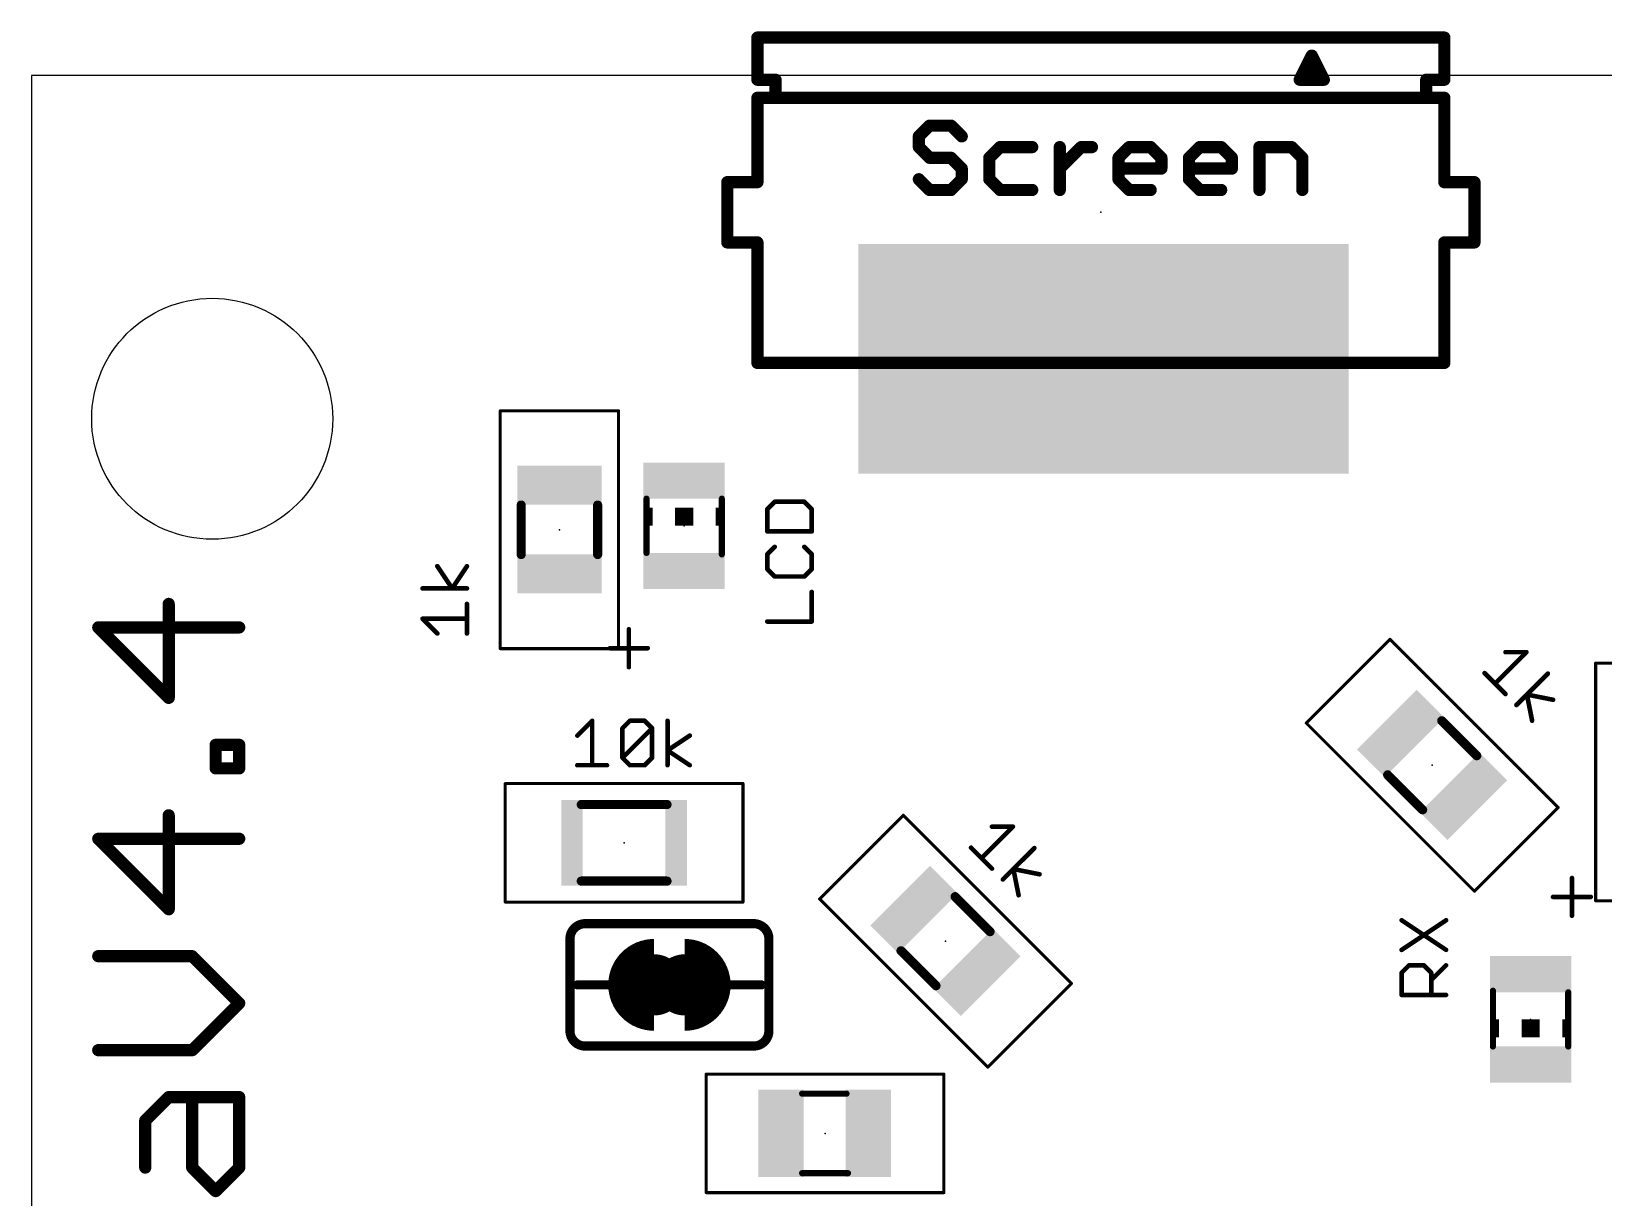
# Model space of a CAD drawing. Extents: x -5 to 95, y -7 to 91.
# Drawn here: x -5 to 21.09, y 63.07 to 82.43 of the extents above; entities that cross this region are included whole.
import ezdxf

# ---------------------------------------------------------------- set-up
doc = ezdxf.new("R2010")
doc.units = 0
for name, color, linetype in [('20', 7, 'CONTINUOUS'), ('21', 253, 'CONTINUOUS'), ('23', 7, 'CONTINUOUS'), ('27', 253, 'CONTINUOUS'), ('39', 22, 'CONTINUOUS'), ('43', 82, 'CONTINUOUS'), ('51', 253, 'CONTINUOUS')]:
    doc.layers.add(name, color=color, linetype=linetype)

# ---------------------------------------------------------------- blocks, each defined once
blk = doc.blocks.new('RECT')
blk.add_solid([(-0.5, -0.5), (0.5, -0.5), (-0.5, 0.5), (0.5, 0.5)])

msp = doc.modelspace()

# ---------------------------------------------------------------- linework, layer by layer
at = {"layer": '20'}
for p, q in [((95, 81.7), (-5, 81.7)), ((-5, 81.7), (-5, -2.9))]:
    msp.add_line(p, q, dxfattribs=at)
msp.add_circle((-2, 76), 2, dxfattribs=at)
at = {"layer": '21'}
for points, const_width in [([(7.0489, 82.3272), (7.0489, 81.6272)], 0.2032), ([(7.0489, 82.3272), (18.4489, 82.3272)], 0.2032), ([(18.4489, 81.6272), (18.4489, 82.3272)], 0.2032), ([(16.2489, 82.0272), (16.0489, 81.6272)], 0.2032), ([(16.3297, 81.8656), (16.1681, 81.8656)], 0.2032), ([(16.4489, 81.6272), (16.2489, 82.0272)], 0.2032), ([(7.0489, 81.6272), (7.3489, 81.6272)], 0.2032), ([(7.3489, 81.6272), (7.3489, 81.3272)], 0.2032), ([(16.0489, 81.6272), (16.4489, 81.6272)], 0.2032), ([(16.4313, 81.6624), (16.0665, 81.6624)], 0.2032), ([(18.1489, 81.3272), (18.1489, 81.6272)], 0.2032), ([(18.1489, 81.6272), (18.4489, 81.6272)], 0.2032), ([(7.3489, 81.3272), (7.0489, 81.3272)], 0.2032), ([(7.0489, 81.3272), (7.0489, 80.9272)], 0.2032), ([(7.3489, 81.3272), (18.1489, 81.3272)], 0.2032), ([(18.4489, 81.3272), (18.1489, 81.3272)], 0.2032), ([(18.4489, 80.9272), (18.4489, 81.3272)], 0.2032), ([(7.0489, 77.9272), (7.0489, 76.9272)], 0.2032), ([(18.4489, 76.9272), (18.4489, 77.9272)], 0.2032), ([(7.0489, 76.9272), (8.7489, 76.9272)], 0.2032), ([(16.7489, 76.9272), (18.4489, 76.9272)], 0.2032), ([(4.9145, 72.5054), (4.9145, 71.8783)], 0.0762), ([(4.6009, 72.1918), (5.228, 72.1918)], 0.0762), ([(20.5663, 68.3779), (20.5663, 67.7509)], 0.0762), ([(20.2527, 68.0644), (20.8798, 68.0644)], 0.0762), ([(4.1913, 67.6205), (6.9853, 67.6205)], 0.1524), ([(3.9373, 65.8425), (3.9373, 67.3665)], 0.1524), ([(7.2393, 65.8425), (7.2393, 67.3665)], 0.1524), ([(6.9853, 65.5885), (4.1913, 65.5885)], 0.1524)]:
    msp.add_lwpolyline(points, dxfattribs=dict(at, const_width=const_width))
for points, const_width in [([(7.0997, 82.3272, 1), (6.9981, 82.3272)], 0.1016), ([(7.0489, 82.378, 1), (7.0489, 82.2764)], 0.1016), ([(18.4997, 82.3272, 1), (18.3981, 82.3272)], 0.1016), ([(18.4489, 82.2764, 1), (18.4489, 82.378)], 0.1016), ([(16.1681, 81.9164, 1), (16.1681, 81.8148)], 0.1016), ([(16.2943, 82.05, 1), (16.2035, 82.0045)], 0.1016), ([(16.2943, 82.0045, 1), (16.2035, 82.05)], 0.1016), ([(16.3297, 81.8148, 1), (16.3297, 81.9164)], 0.1016), ([(7.0489, 81.678, 1), (7.0489, 81.5764)], 0.1016), ([(6.9981, 81.6272, 1), (7.0997, 81.6272)], 0.1016), ([(7.3997, 81.6272, 1), (7.2981, 81.6272)], 0.1016), ([(7.3489, 81.5764, 1), (7.3489, 81.678)], 0.1016), ([(16.0489, 81.678, 1), (16.0489, 81.5764)], 0.1016), ([(16.0035, 81.65, 1), (16.0943, 81.6045)], 0.1016), ([(16.0665, 81.7132, 1), (16.0665, 81.6116)], 0.1016), ([(16.4035, 81.6045, 1), (16.4943, 81.65)], 0.1016), ([(16.4313, 81.6116, 1), (16.4313, 81.7132)], 0.1016), ([(16.4489, 81.5764, 1), (16.4489, 81.678)], 0.1016), ([(18.1997, 81.6272, 1), (18.0981, 81.6272)], 0.1016), ([(18.1489, 81.678, 1), (18.1489, 81.5764)], 0.1016), ([(18.3981, 81.6272, 1), (18.4997, 81.6272)], 0.1016), ([(18.4489, 81.5764, 1), (18.4489, 81.678)], 0.1016), ([(7.0489, 81.378, 1), (7.0489, 81.2764)], 0.1016), ([(7.0997, 81.3272, 1), (6.9981, 81.3272)], 0.1016), ([(7.3489, 81.378, 1), (7.3489, 81.2764)], 0.1016), ([(7.3489, 81.2764, 1), (7.3489, 81.378)], 0.1016), ([(18.1489, 81.378, 1), (18.1489, 81.2764)], 0.1016), ([(18.1489, 81.2764, 1), (18.1489, 81.378)], 0.1016), ([(18.4997, 81.3272, 1), (18.3981, 81.3272)], 0.1016), ([(18.4489, 81.2764, 1), (18.4489, 81.378)], 0.1016), ([(7.2981, 81.3272, 1), (7.3997, 81.3272)], 0.1016), ([(18.0981, 81.3272, 1), (18.1997, 81.3272)], 0.1016), ([(6.9981, 80.9272, 1), (7.0997, 80.9272)], 0.1016), ([(18.3981, 80.9272, 1), (18.4997, 80.9272)], 0.1016), ([(7.0997, 77.9272, 1), (6.9981, 77.9272)], 0.1016), ([(18.4997, 77.9272, 1), (18.3981, 77.9272)], 0.1016), ([(7.0489, 76.978, 1), (7.0489, 76.8764)], 0.1016), ([(6.9981, 76.9272, 1), (7.0997, 76.9272)], 0.1016), ([(8.7489, 76.8764, 1), (8.7489, 76.978)], 0.1016), ([(16.7489, 76.978, 1), (16.7489, 76.8764)], 0.1016), ([(18.3981, 76.9272, 1), (18.4997, 76.9272)], 0.1016), ([(18.4489, 76.8764, 1), (18.4489, 76.978)], 0.1016), ([(4.9335, 72.5054, 1), (4.8954, 72.5054)], 0.0381), ([(4.6009, 72.2109, 1), (4.6009, 72.1728)], 0.0381), ([(5.228, 72.1728, 1), (5.228, 72.2109)], 0.0381), ([(4.8954, 71.8783, 1), (4.9335, 71.8783)], 0.0381), ([(20.5853, 68.3779, 1), (20.5472, 68.3779)], 0.0381), ([(20.2527, 68.0835, 1), (20.2527, 68.0454)], 0.0381), ([(20.8798, 68.0454, 1), (20.8798, 68.0835)], 0.0381), ([(4.1913, 67.6205, 0.4142), (3.9373, 67.3665)], 0.1524), ([(4.1913, 67.6586, 1), (4.1913, 67.5824)], 0.0762), ([(4.1913, 67.5824, 1), (4.1913, 67.6586)], 0.0762), ([(7.2393, 67.3665, 0.4142), (6.9853, 67.6205)], 0.1524), ([(6.9853, 67.6586, 1), (6.9853, 67.5824)], 0.0762), ([(6.9853, 67.5824, 1), (6.9853, 67.6586)], 0.0762), ([(20.5472, 67.7509, 1), (20.5853, 67.7509)], 0.0381), ([(3.9754, 67.3665, 1), (3.8992, 67.3665)], 0.0762), ([(3.8992, 67.3665, 1), (3.9754, 67.3665)], 0.0762), ([(7.2774, 67.3665, 1), (7.2012, 67.3665)], 0.0762), ([(7.2012, 67.3665, 1), (7.2774, 67.3665)], 0.0762), ([(3.9373, 65.8425, 0.4142), (4.1913, 65.5885)], 0.1524), ([(3.9754, 65.8425, 1), (3.8992, 65.8425)], 0.0762), ([(3.8992, 65.8425, 1), (3.9754, 65.8425)], 0.0762), ([(6.9853, 65.5885, 0.4142), (7.2393, 65.8425)], 0.1524), ([(7.2774, 65.8425, 1), (7.2012, 65.8425)], 0.0762), ([(7.2012, 65.8425, 1), (7.2774, 65.8425)], 0.0762), ([(4.1913, 65.6266, 1), (4.1913, 65.5504)], 0.0762), ([(4.1913, 65.5504, 1), (4.1913, 65.6266)], 0.0762), ([(6.9853, 65.6266, 1), (6.9853, 65.5504)], 0.0762), ([(6.9853, 65.5504, 1), (6.9853, 65.6266)], 0.0762)]:
    msp.add_lwpolyline(points, format="xyb", dxfattribs=dict(at, const_width=const_width))
at = {"layer": '23'}
for p in [(12.7489, 79.4272), (3.7623, 74.1575), (5.8328, 74.2234), (18.2478, 70.2491), (4.8365, 68.9621), (10.1709, 67.3293), (5.5883, 66.6045), (19.8802, 66.032), (8.1713, 64.1392)]:
    msp.add_point(p, dxfattribs=at)
at = {"layer": '27'}
for points, const_width in [([(9.9061, 80.8653), (9.7281, 80.6874)], 0.2032), ([(10.262, 80.8653), (9.9061, 80.8653)], 0.2032), ([(10.4399, 80.6874), (10.262, 80.8653)], 0.2032), ([(9.7281, 80.6874), (9.7281, 80.5094)], 0.2032), ([(9.7281, 80.5094), (9.9061, 80.3315)], 0.2032), ([(9.9061, 80.3315), (10.262, 80.3315)], 0.2032), ([(10.262, 80.3315), (10.4399, 80.1535)], 0.2032), ([(11.0755, 80.5094), (10.8975, 80.3315)], 0.2032), ([(10.8975, 80.3315), (10.8975, 79.9756)], 0.2032), ([(11.6093, 80.5094), (11.0755, 80.5094)], 0.2032), ([(12.0669, 79.7976), (12.0669, 80.5094)], 0.2032), ([(12.0669, 80.1535), (12.4228, 80.5094)], 0.2032), ([(12.4228, 80.5094), (12.6008, 80.5094)], 0.2032), ([(13.0414, 80.3315), (13.2194, 80.5094)], 0.2032), ([(13.0414, 79.9756), (13.0414, 80.3315)], 0.2032), ([(13.2194, 80.5094), (13.5753, 80.5094)], 0.2032), ([(13.5753, 80.5094), (13.7532, 80.3315)], 0.2032), ([(13.7532, 80.3315), (13.7532, 80.1535)], 0.2032), ([(14.2108, 80.3315), (14.3887, 80.5094)], 0.2032), ([(14.2108, 79.9756), (14.2108, 80.3315)], 0.2032), ([(14.3887, 80.5094), (14.7447, 80.5094)], 0.2032), ([(14.7447, 80.5094), (14.9226, 80.3315)], 0.2032), ([(14.9226, 80.3315), (14.9226, 80.1535)], 0.2032), ([(15.3802, 79.7976), (15.3802, 80.5094)], 0.2032), ([(15.3802, 80.5094), (15.9141, 80.5094)], 0.2032), ([(15.9141, 80.5094), (16.092, 80.3315)], 0.2032), ([(16.092, 80.3315), (16.092, 79.7976)], 0.2032), ([(10.4399, 80.1535), (10.4399, 79.9756)], 0.2032), ([(13.7532, 80.1535), (13.0414, 80.1535)], 0.2032), ([(14.9226, 80.1535), (14.2108, 80.1535)], 0.2032), ([(9.9061, 79.7976), (9.7281, 79.9756)], 0.2032), ([(10.262, 79.7976), (9.9061, 79.7976)], 0.2032), ([(10.4399, 79.9756), (10.262, 79.7976)], 0.2032), ([(10.8975, 79.9756), (11.0755, 79.7976)], 0.2032), ([(11.0755, 79.7976), (11.6093, 79.7976)], 0.2032), ([(13.2194, 79.7976), (13.0414, 79.9756)], 0.2032), ([(13.5753, 79.7976), (13.2194, 79.7976)], 0.2032), ([(14.3887, 79.7976), (14.2108, 79.9756)], 0.2032), ([(14.7447, 79.7976), (14.3887, 79.7976)], 0.2032), ([(7.3356, 74.6226), (7.2128, 74.4998)], 0.0762), ([(7.8271, 74.6226), (7.3356, 74.6226)], 0.0762), ([(7.95, 74.4998), (7.8271, 74.6226)], 0.0762), ([(7.2128, 74.4998), (7.2128, 74.1312)], 0.0762), ([(7.95, 74.1312), (7.95, 74.4998)], 0.0762), ([(7.2128, 74.1312), (7.95, 74.1312)], 0.0762), ([(7.3356, 73.8742), (7.2128, 73.7514)], 0.0762), ([(7.95, 73.7514), (7.8271, 73.8742)], 0.0762), ([(1.9821, 73.1847), (1.7363, 73.5533)], 0.0762), ([(2.2278, 73.5533), (1.9821, 73.1847)], 0.0762), ([(7.2128, 73.7514), (7.2128, 73.5056)], 0.0762), ([(7.95, 73.5056), (7.95, 73.7514)], 0.0762), ([(7.2128, 73.5056), (7.3356, 73.3827)], 0.0762), ([(7.3356, 73.3827), (7.8271, 73.3827)], 0.0762), ([(7.8271, 73.3827), (7.95, 73.5056)], 0.0762), ([(2.2278, 73.1847), (1.4906, 73.1847)], 0.0762), ([(7.95, 72.6343), (7.95, 73.1258)], 0.0762), ([(-2.7216, 71.368), (-2.7216, 72.9272)], 0.2032), ([(2.2278, 72.4363), (2.2278, 72.9277)], 0.0762), ([(-1.5522, 72.5374), (-3.891, 72.5374)], 0.2032), ([(-3.891, 72.5374), (-2.7216, 71.368)], 0.2032), ([(1.7363, 72.4363), (1.4906, 72.682)], 0.0762), ([(1.4906, 72.682), (2.2278, 72.682)], 0.0762), ([(7.2128, 72.6343), (7.95, 72.6343)], 0.0762), ([(19.8116, 72.1265), (19.2903, 71.6052)], 0.0762), ([(19.4641, 72.1265), (19.8116, 72.1265)], 0.0762), ([(19.1166, 71.779), (19.4641, 71.4314)], 0.0762), ([(19.6458, 71.2498), (20.1671, 71.7711)], 0.0762), ([(19.9064, 70.9891), (19.8195, 71.4235)], 0.0762), ([(19.8195, 71.4235), (20.254, 71.3366)], 0.0762), ([(4.0602, 70.7418), (4.3059, 70.9876)], 0.0762), ([(4.3059, 70.9876), (4.3059, 70.2504)], 0.0762), ([(4.8086, 70.8647), (4.9315, 70.9876)], 0.0762), ([(4.9315, 70.9876), (5.1772, 70.9876)], 0.0762), ([(5.1772, 70.9876), (5.3001, 70.8647)], 0.0762), ([(5.557, 70.2504), (5.557, 70.9876)], 0.0762), ([(4.8086, 70.3732), (4.8086, 70.8647)], 0.0762), ([(4.8086, 70.3732), (5.3001, 70.8647)], 0.0762), ([(5.3001, 70.8647), (5.3001, 70.3732)], 0.0762), ([(5.557, 70.4961), (5.9256, 70.7418)], 0.0762), ([(-1.942, 70.1986), (-1.942, 70.5884)], 0.2032), ([(-1.942, 70.5884), (-1.5522, 70.5884)], 0.2032), ([(-1.5522, 70.5884), (-1.5522, 70.1986)], 0.2032), ([(5.9256, 70.2504), (5.557, 70.4961)], 0.0762), ([(-1.5522, 70.1986), (-1.942, 70.1986)], 0.2032), ([(4.0602, 70.2504), (4.5517, 70.2504)], 0.0762), ([(4.9315, 70.2504), (4.8086, 70.3732)], 0.0762), ([(5.1772, 70.2504), (4.9315, 70.2504)], 0.0762), ([(5.3001, 70.3732), (5.1772, 70.2504)], 0.0762), ([(-2.7216, 67.8598), (-2.7216, 69.419)], 0.2032), ([(11.2886, 69.2299), (10.7673, 68.7086)], 0.0762), ([(10.9411, 69.2299), (11.2886, 69.2299)], 0.0762), ([(-1.5522, 69.0292), (-3.891, 69.0292)], 0.2032), ([(-3.891, 69.0292), (-2.7216, 67.8598)], 0.2032), ([(10.5936, 68.8824), (10.9411, 68.5348)], 0.0762), ([(11.1228, 68.3531), (11.6441, 68.8744)], 0.0762), ([(11.3834, 68.0925), (11.2965, 68.5269)], 0.0762), ([(11.2965, 68.5269), (11.731, 68.44)], 0.0762), ([(17.7404, 67.1853), (18.4776, 67.6768)], 0.0762), ([(17.7404, 67.6768), (18.4776, 67.1853)], 0.0762), ([(-2.3318, 67.0802), (-3.891, 67.0802)], 0.2032), ([(-1.5522, 66.3006), (-2.3318, 67.0802)], 0.2032), ([(17.7404, 66.8055), (17.8633, 66.9284)], 0.0762), ([(17.7404, 66.4369), (17.7404, 66.8055)], 0.0762), ([(17.8633, 66.9284), (18.109, 66.9284)], 0.0762), ([(18.109, 66.9284), (18.2319, 66.8055)], 0.0762), ([(18.2319, 66.6826), (18.4776, 66.9284)], 0.0762), ([(18.2319, 66.8055), (18.2319, 66.4369)], 0.0762), ([(-2.3318, 65.521), (-1.5522, 66.3006)], 0.2032), ([(18.4776, 66.4369), (17.7404, 66.4369)], 0.0762), ([(-3.891, 65.521), (-2.3318, 65.521)], 0.2032), ([(-3.1114, 64.3516), (-2.7216, 64.7414)], 0.2032), ([(-2.7216, 64.7414), (-1.5522, 64.7414)], 0.2032), ([(-2.3318, 63.572), (-2.3318, 64.7414)], 0.2032), ([(-1.5522, 64.7414), (-1.5522, 63.572)], 0.2032), ([(-3.1114, 63.572), (-3.1114, 64.3516)], 0.2032), ([(-1.942, 63.1822), (-2.3318, 63.572)], 0.2032), ([(-1.5522, 63.572), (-1.942, 63.1822)], 0.2032)]:
    msp.add_lwpolyline(points, dxfattribs=dict(at, const_width=const_width))
for points, const_width in [([(9.9061, 80.9161, 1), (9.9061, 80.8145)], 0.1016), ([(9.942, 80.8294, 1), (9.8701, 80.9013)], 0.1016), ([(10.2979, 80.9013, 1), (10.226, 80.8294)], 0.1016), ([(10.262, 80.8145, 1), (10.262, 80.9161)], 0.1016), ([(9.7789, 80.6874, 1), (9.6773, 80.6874)], 0.1016), ([(9.6922, 80.7233, 1), (9.764, 80.6515)], 0.1016), ([(10.404, 80.6515, 1), (10.4758, 80.7233)], 0.1016), ([(9.764, 80.5454, 1), (9.6922, 80.4735)], 0.1016), ([(9.6773, 80.5094, 1), (9.7789, 80.5094)], 0.1016), ([(9.9061, 80.3823, 1), (9.9061, 80.2807)], 0.1016), ([(9.8701, 80.2956, 1), (9.942, 80.3674)], 0.1016), ([(10.2979, 80.3674, 1), (10.226, 80.2956)], 0.1016), ([(10.262, 80.2807, 1), (10.262, 80.3823)], 0.1016), ([(10.9483, 80.3315, 1), (10.8467, 80.3315)], 0.1016), ([(10.8616, 80.3674, 1), (10.9334, 80.2956)], 0.1016), ([(11.0755, 80.5602, 1), (11.0755, 80.4586)], 0.1016), ([(11.1114, 80.4735, 1), (11.0395, 80.5454)], 0.1016), ([(11.6093, 80.4586, 1), (11.6093, 80.5602)], 0.1016), ([(12.1177, 80.5094, 1), (12.0161, 80.5094)], 0.1016), ([(12.4228, 80.5602, 1), (12.4228, 80.4586)], 0.1016), ([(12.4587, 80.4735, 1), (12.3869, 80.5454)], 0.1016), ([(12.6008, 80.4586, 1), (12.6008, 80.5602)], 0.1016), ([(13.0922, 80.3315, 1), (12.9906, 80.3315)], 0.1016), ([(13.0055, 80.3674, 1), (13.0773, 80.2956)], 0.1016), ([(13.2194, 80.5602, 1), (13.2194, 80.4586)], 0.1016), ([(13.2553, 80.4735, 1), (13.1834, 80.5454)], 0.1016), ([(13.6112, 80.5454, 1), (13.5393, 80.4735)], 0.1016), ([(13.5753, 80.4586, 1), (13.5753, 80.5602)], 0.1016), ([(13.804, 80.3315, 1), (13.7024, 80.3315)], 0.1016), ([(13.7173, 80.2956, 1), (13.7891, 80.3674)], 0.1016), ([(14.2616, 80.3315, 1), (14.16, 80.3315)], 0.1016), ([(14.1749, 80.3674, 1), (14.2467, 80.2956)], 0.1016), ([(14.3887, 80.5602, 1), (14.3887, 80.4586)], 0.1016), ([(14.4247, 80.4735, 1), (14.3528, 80.5454)], 0.1016), ([(14.7806, 80.5454, 1), (14.7087, 80.4735)], 0.1016), ([(14.7447, 80.4586, 1), (14.7447, 80.5602)], 0.1016), ([(14.9734, 80.3315, 1), (14.8718, 80.3315)], 0.1016), ([(14.8867, 80.2956, 1), (14.9585, 80.3674)], 0.1016), ([(15.431, 80.5094, 1), (15.3294, 80.5094)], 0.1016), ([(15.3802, 80.5602, 1), (15.3802, 80.4586)], 0.1016), ([(15.95, 80.5454, 1), (15.8781, 80.4735)], 0.1016), ([(15.9141, 80.4586, 1), (15.9141, 80.5602)], 0.1016), ([(16.1428, 80.3315, 1), (16.0412, 80.3315)], 0.1016), ([(16.0561, 80.2956, 1), (16.1279, 80.3674)], 0.1016), ([(10.4907, 80.1535, 1), (10.3891, 80.1535)], 0.1016), ([(10.404, 80.1176, 1), (10.4758, 80.1895)], 0.1016), ([(12.031, 80.1895, 1), (12.1028, 80.1176)], 0.1016), ([(13.0414, 80.2043, 1), (13.0414, 80.1027)], 0.1016), ([(13.7024, 80.1535, 1), (13.804, 80.1535)], 0.1016), ([(13.7532, 80.1027, 1), (13.7532, 80.2043)], 0.1016), ([(14.2108, 80.2043, 1), (14.2108, 80.1027)], 0.1016), ([(14.8718, 80.1535, 1), (14.9734, 80.1535)], 0.1016), ([(14.9226, 80.1027, 1), (14.9226, 80.2043)], 0.1016), ([(9.764, 80.0115, 1), (9.6922, 79.9397)], 0.1016), ([(9.9061, 79.8484, 1), (9.9061, 79.7468)], 0.1016), ([(9.8701, 79.7617, 1), (9.942, 79.8336)], 0.1016), ([(10.226, 79.8336, 1), (10.2979, 79.7617)], 0.1016), ([(10.262, 79.7468, 1), (10.262, 79.8484)], 0.1016), ([(10.3891, 79.9756, 1), (10.4907, 79.9756)], 0.1016), ([(10.4758, 79.9397, 1), (10.404, 80.0115)], 0.1016), ([(10.9334, 80.0115, 1), (10.8616, 79.9397)], 0.1016), ([(10.8467, 79.9756, 1), (10.9483, 79.9756)], 0.1016), ([(11.0755, 79.8484, 1), (11.0755, 79.7468)], 0.1016), ([(11.0395, 79.7617, 1), (11.1114, 79.8336)], 0.1016), ([(11.6093, 79.7468, 1), (11.6093, 79.8484)], 0.1016), ([(12.0161, 79.7976, 1), (12.1177, 79.7976)], 0.1016), ([(13.0773, 80.0115, 1), (13.0055, 79.9397)], 0.1016), ([(12.9906, 79.9756, 1), (13.0922, 79.9756)], 0.1016), ([(13.2194, 79.8484, 1), (13.2194, 79.7468)], 0.1016), ([(13.1834, 79.7617, 1), (13.2553, 79.8336)], 0.1016), ([(13.5753, 79.7468, 1), (13.5753, 79.8484)], 0.1016), ([(14.2467, 80.0115, 1), (14.1749, 79.9397)], 0.1016), ([(14.16, 79.9756, 1), (14.2616, 79.9756)], 0.1016), ([(14.3887, 79.8484, 1), (14.3887, 79.7468)], 0.1016), ([(14.3528, 79.7617, 1), (14.4247, 79.8336)], 0.1016), ([(14.7447, 79.7468, 1), (14.7447, 79.8484)], 0.1016), ([(15.3294, 79.7976, 1), (15.431, 79.7976)], 0.1016), ([(16.0412, 79.7976, 1), (16.1428, 79.7976)], 0.1016), ([(7.3356, 74.6417, 1), (7.3356, 74.6036)], 0.0381), ([(7.3491, 74.6092, 1), (7.3222, 74.6361)], 0.0381), ([(7.8406, 74.6361, 1), (7.8137, 74.6092)], 0.0381), ([(7.8271, 74.6036, 1), (7.8271, 74.6417)], 0.0381), ([(7.2318, 74.4998, 1), (7.1937, 74.4998)], 0.0381), ([(7.1993, 74.5132, 1), (7.2262, 74.4863)], 0.0381), ([(7.9691, 74.4998, 1), (7.931, 74.4998)], 0.0381), ([(7.9365, 74.4863, 1), (7.9635, 74.5132)], 0.0381), ([(7.1937, 74.1312, 1), (7.2318, 74.1312)], 0.0381), ([(7.2128, 74.1502, 1), (7.2128, 74.1121)], 0.0381), ([(7.931, 74.1312, 1), (7.9691, 74.1312)], 0.0381), ([(7.95, 74.1121, 1), (7.95, 74.1502)], 0.0381), ([(7.3491, 73.8608, 1), (7.3222, 73.8877)], 0.0381), ([(7.8406, 73.8877, 1), (7.8137, 73.8608)], 0.0381), ([(1.7522, 73.5639, 1), (1.7205, 73.5427)], 0.0381), ([(2.2437, 73.5427, 1), (2.212, 73.5639)], 0.0381), ([(7.2318, 73.7514, 1), (7.1937, 73.7514)], 0.0381), ([(7.1993, 73.7648, 1), (7.2262, 73.7379)], 0.0381), ([(7.9691, 73.7514, 1), (7.931, 73.7514)], 0.0381), ([(7.9365, 73.7379, 1), (7.9635, 73.7648)], 0.0381), ([(7.2262, 73.5191, 1), (7.1993, 73.4921)], 0.0381), ([(7.1937, 73.5056, 1), (7.2318, 73.5056)], 0.0381), ([(7.3356, 73.4018, 1), (7.3356, 73.3637)], 0.0381), ([(7.3222, 73.3693, 1), (7.3491, 73.3962)], 0.0381), ([(7.8137, 73.3962, 1), (7.8406, 73.3693)], 0.0381), ([(7.8271, 73.3637, 1), (7.8271, 73.4018)], 0.0381), ([(7.931, 73.5056, 1), (7.9691, 73.5056)], 0.0381), ([(7.9635, 73.4921, 1), (7.9365, 73.5191)], 0.0381), ([(1.4906, 73.2037, 1), (1.4906, 73.1656)], 0.0381), ([(1.9662, 73.1952, 1), (1.9979, 73.1741)], 0.0381), ([(1.9662, 73.1741, 1), (1.9979, 73.1952)], 0.0381), ([(2.2278, 73.1656, 1), (2.2278, 73.2037)], 0.0381), ([(7.9691, 73.1258, 1), (7.931, 73.1258)], 0.0381), ([(-2.6708, 72.9272, 1), (-2.7724, 72.9272)], 0.1016), ([(2.2469, 72.9277, 1), (2.2088, 72.9277)], 0.0381), ([(-3.891, 72.5882, 1), (-3.891, 72.4866)], 0.1016), ([(-3.8551, 72.5733, 1), (-3.9269, 72.5015)], 0.1016), ([(-1.5522, 72.4866, 1), (-1.5522, 72.5882)], 0.1016), ([(1.5041, 72.6955, 1), (1.4771, 72.6685)], 0.0381), ([(1.4906, 72.701, 1), (1.4906, 72.6629)], 0.0381), ([(2.2278, 72.6629, 1), (2.2278, 72.701)], 0.0381), ([(7.2128, 72.6534, 1), (7.2128, 72.6153)], 0.0381), ([(7.931, 72.6343, 1), (7.9691, 72.6343)], 0.0381), ([(7.95, 72.6153, 1), (7.95, 72.6534)], 0.0381), ([(1.7229, 72.4228, 1), (1.7498, 72.4497)], 0.0381), ([(2.2088, 72.4363, 1), (2.2469, 72.4363)], 0.0381), ([(19.4641, 72.1456, 1), (19.4641, 72.1075)], 0.0381), ([(19.8251, 72.113, 1), (19.7982, 72.14)], 0.0381), ([(19.8116, 72.1075, 1), (19.8116, 72.1456)], 0.0381), ([(19.13, 71.7924, 1), (19.1031, 71.7655)], 0.0381), ([(20.1806, 71.7576, 1), (20.1536, 71.7845)], 0.0381), ([(19.2769, 71.6187, 1), (19.3038, 71.5917)], 0.0381), ([(-2.7724, 71.368, 1), (-2.6708, 71.368)], 0.1016), ([(-2.7575, 71.3321, 1), (-2.6857, 71.4039)], 0.1016), ([(19.4506, 71.418, 1), (19.4776, 71.4449)], 0.0381), ([(19.6323, 71.2632, 1), (19.6593, 71.2363)], 0.0381), ([(19.8233, 71.4422, 1), (19.8158, 71.4048)], 0.0381), ([(19.8382, 71.4273, 1), (19.8009, 71.4198)], 0.0381), ([(20.2502, 71.318, 1), (20.2577, 71.3553)], 0.0381), ([(4.325, 70.9876, 1), (4.2869, 70.9876)], 0.0381), ([(4.3194, 70.9741, 1), (4.2924, 71.0011)], 0.0381), ([(4.9315, 71.0066, 1), (4.9315, 70.9685)], 0.0381), ([(4.9449, 70.9741, 1), (4.918, 71.0011)], 0.0381), ([(5.1907, 71.0011, 1), (5.1637, 70.9741)], 0.0381), ([(5.1772, 70.9685, 1), (5.1772, 71.0066)], 0.0381), ([(5.5761, 70.9876, 1), (5.538, 70.9876)], 0.0381), ([(19.8878, 70.9854, 1), (19.9251, 70.9928)], 0.0381), ([(4.0467, 70.7553, 1), (4.0736, 70.7284)], 0.0381), ([(4.8276, 70.8647, 1), (4.7895, 70.8647)], 0.0381), ([(4.7951, 70.8782, 1), (4.8221, 70.8513)], 0.0381), ([(5.3191, 70.8647, 1), (5.281, 70.8647)], 0.0381), ([(5.3135, 70.8513, 1), (5.2866, 70.8782)], 0.0381), ([(5.2866, 70.8513, 1), (5.3135, 70.8782)], 0.0381), ([(5.9362, 70.726, 1), (5.915, 70.7577)], 0.0381), ([(-1.8912, 70.5884, 1), (-1.9928, 70.5884)], 0.1016), ([(-1.942, 70.6392, 1), (-1.942, 70.5376)], 0.1016), ([(-1.5014, 70.5884, 1), (-1.603, 70.5884)], 0.1016), ([(-1.5522, 70.5376, 1), (-1.5522, 70.6392)], 0.1016), ([(5.5676, 70.512, 1), (5.5464, 70.4803)], 0.0381), ([(5.5464, 70.512, 1), (5.5676, 70.4803)], 0.0381), ([(-1.942, 70.2494, 1), (-1.942, 70.1478)], 0.1016), ([(-1.9928, 70.1986, 1), (-1.8912, 70.1986)], 0.1016), ([(-1.603, 70.1986, 1), (-1.5014, 70.1986)], 0.1016), ([(-1.5522, 70.1478, 1), (-1.5522, 70.2494)], 0.1016), ([(4.0602, 70.2694, 1), (4.0602, 70.2313)], 0.0381), ([(4.2869, 70.2504, 1), (4.325, 70.2504)], 0.0381), ([(4.5517, 70.2313, 1), (4.5517, 70.2694)], 0.0381), ([(4.8221, 70.3867, 1), (4.7951, 70.3598)], 0.0381), ([(4.7951, 70.3867, 1), (4.8221, 70.3598)], 0.0381), ([(4.7895, 70.3732, 1), (4.8276, 70.3732)], 0.0381), ([(4.9315, 70.2694, 1), (4.9315, 70.2313)], 0.0381), ([(4.918, 70.2369, 1), (4.9449, 70.2638)], 0.0381), ([(5.1637, 70.2638, 1), (5.1907, 70.2369)], 0.0381), ([(5.1772, 70.2313, 1), (5.1772, 70.2694)], 0.0381), ([(5.281, 70.3732, 1), (5.3191, 70.3732)], 0.0381), ([(5.3135, 70.3598, 1), (5.2866, 70.3867)], 0.0381), ([(5.538, 70.2504, 1), (5.5761, 70.2504)], 0.0381), ([(5.915, 70.2345, 1), (5.9362, 70.2662)], 0.0381), ([(-2.6708, 69.419, 1), (-2.7724, 69.419)], 0.1016), ([(10.9411, 69.2489, 1), (10.9411, 69.2108)], 0.0381), ([(11.3021, 69.2164, 1), (11.2752, 69.2434)], 0.0381), ([(11.2886, 69.2108, 1), (11.2886, 69.2489)], 0.0381), ([(-3.891, 69.08, 1), (-3.891, 68.9784)], 0.1016), ([(-3.8551, 69.0651, 1), (-3.9269, 68.9933)], 0.1016), ([(-1.5522, 68.9784, 1), (-1.5522, 69.08)], 0.1016), ([(10.607, 68.8958, 1), (10.5801, 68.8689)], 0.0381), ([(11.6575, 68.861, 1), (11.6306, 68.8879)], 0.0381), ([(10.7539, 68.7221, 1), (10.7808, 68.6951)], 0.0381), ([(10.9276, 68.5213, 1), (10.9546, 68.5483)], 0.0381), ([(11.1093, 68.3666, 1), (11.1363, 68.3397)], 0.0381), ([(11.3003, 68.5456, 1), (11.2928, 68.5082)], 0.0381), ([(11.3152, 68.5306, 1), (11.2779, 68.5232)], 0.0381), ([(11.7272, 68.4213, 1), (11.7347, 68.4587)], 0.0381), ([(11.3647, 68.0888, 1), (11.4021, 68.0962)], 0.0381), ([(-2.7724, 67.8598, 1), (-2.6708, 67.8598)], 0.1016), ([(-2.7575, 67.8239, 1), (-2.6857, 67.8957)], 0.1016), ([(17.751, 67.6926, 1), (17.7298, 67.6609)], 0.0381), ([(18.4882, 67.6609, 1), (18.4671, 67.6926)], 0.0381), ([(-3.891, 67.131, 1), (-3.891, 67.0294)], 0.1016), ([(-2.2959, 67.1161, 1), (-2.3677, 67.0443)], 0.1016), ([(-2.3318, 67.0294, 1), (-2.3318, 67.131)], 0.1016), ([(17.7298, 67.2011, 1), (17.751, 67.1694)], 0.0381), ([(18.4671, 67.1694, 1), (18.4882, 67.2011)], 0.0381), ([(17.7594, 66.8055, 1), (17.7213, 66.8055)], 0.0381), ([(17.7269, 66.8189, 1), (17.7539, 66.792)], 0.0381), ([(17.8633, 66.9474, 1), (17.8633, 66.9093)], 0.0381), ([(17.8767, 66.9149, 1), (17.8498, 66.9418)], 0.0381), ([(18.1225, 66.9418, 1), (18.0955, 66.9149)], 0.0381), ([(18.109, 66.9093, 1), (18.109, 66.9474)], 0.0381), ([(18.2509, 66.8055, 1), (18.2128, 66.8055)], 0.0381), ([(18.2184, 66.792, 1), (18.2454, 66.8189)], 0.0381), ([(18.4911, 66.9149, 1), (18.4642, 66.9418)], 0.0381), ([(18.2184, 66.6961, 1), (18.2454, 66.6691)], 0.0381), ([(-1.5163, 66.2647, 1), (-1.5881, 66.3365)], 0.1016), ([(-1.5881, 66.2647, 1), (-1.5163, 66.3365)], 0.1016), ([(17.7213, 66.4369, 1), (17.7594, 66.4369)], 0.0381), ([(17.7404, 66.4559, 1), (17.7404, 66.4178)], 0.0381), ([(18.2128, 66.4369, 1), (18.2509, 66.4369)], 0.0381), ([(18.4776, 66.4178, 1), (18.4776, 66.4559)], 0.0381), ([(-3.891, 65.5718, 1), (-3.891, 65.4702)], 0.1016), ([(-2.3677, 65.5569, 1), (-2.2959, 65.4851)], 0.1016), ([(-2.3318, 65.4702, 1), (-2.3318, 65.5718)], 0.1016), ([(-2.7216, 64.7922, 1), (-2.7216, 64.6906)], 0.1016), ([(-2.6857, 64.7055, 1), (-2.7575, 64.7773)], 0.1016), ([(-2.281, 64.7414, 1), (-2.3826, 64.7414)], 0.1016), ([(-1.5014, 64.7414, 1), (-1.603, 64.7414)], 0.1016), ([(-1.5522, 64.6906, 1), (-1.5522, 64.7922)], 0.1016), ([(-3.0606, 64.3516, 1), (-3.1622, 64.3516)], 0.1016), ([(-3.1473, 64.3875, 1), (-3.0755, 64.3157)], 0.1016), ([(-2.2959, 63.6079, 1), (-2.3677, 63.5361)], 0.1016), ([(-1.5163, 63.5361, 1), (-1.5881, 63.6079)], 0.1016), ([(-3.1622, 63.572, 1), (-3.0606, 63.572)], 0.1016), ([(-2.3826, 63.572, 1), (-2.281, 63.572)], 0.1016), ([(-1.603, 63.572, 1), (-1.5014, 63.572)], 0.1016), ([(-1.9779, 63.2181, 1), (-1.9061, 63.1463)], 0.1016), ([(-1.9779, 63.1463, 1), (-1.9061, 63.2181)], 0.1016)]:
    msp.add_lwpolyline(points, format="xyb", dxfattribs=dict(at, const_width=const_width))
at = {"layer": '39', "const_width": 0.0508}
for points in [[(2.7793, 72.1845), (2.7793, 76.1305)], [(2.7793, 76.1305), (4.7453, 76.1305)], [(4.7453, 76.1305), (4.7453, 72.1845)], [(16.1576, 70.9492), (17.5477, 72.3393)], [(17.5477, 72.3393), (20.338, 69.5491)], [(4.7453, 72.1845), (2.7793, 72.1845)], [(20.9604, 67.9997), (20.9604, 71.9457)], [(20.9604, 71.9457), (22.9264, 71.9457)], [(18.9478, 68.1589), (16.1576, 70.9492)], [(2.8635, 69.9451), (6.8095, 69.9451)], [(2.8635, 67.9791), (2.8635, 69.9451)], [(6.8095, 69.9451), (6.8095, 67.9791)], [(8.0807, 68.0293), (9.4709, 69.4195)], [(9.4709, 69.4195), (12.2611, 66.6292)], [(20.338, 69.5491), (18.9478, 68.1589)], [(6.8095, 67.9791), (2.8635, 67.9791)], [(10.871, 65.2391), (8.0807, 68.0293)], [(22.9264, 67.9997), (20.9604, 67.9997)], [(12.2611, 66.6292), (10.871, 65.2391)], [(6.1983, 65.1222), (10.1443, 65.1222)], [(6.1983, 63.1562), (6.1983, 65.1222)], [(10.1443, 65.1222), (10.1443, 63.1562)], [(10.1443, 63.1562), (6.1983, 63.1562)]]:
    msp.add_lwpolyline(points, dxfattribs=at)
at = {"layer": '39', "const_width": 0.0254}
for points in [[(2.792, 76.1305, 1), (2.7666, 76.1305)], [(2.7793, 76.1432, 1), (2.7793, 76.1178)], [(4.758, 76.1305, 1), (4.7326, 76.1305)], [(4.7453, 76.1178, 1), (4.7453, 76.1432)], [(17.5567, 72.3483, 1), (17.5388, 72.3304)], [(17.5567, 72.3304, 1), (17.5388, 72.3483)], [(2.7793, 72.1972, 1), (2.7793, 72.1718)], [(2.7666, 72.1845, 1), (2.792, 72.1845)], [(4.7326, 72.1845, 1), (4.758, 72.1845)], [(4.7453, 72.1718, 1), (4.7453, 72.1972)], [(20.9731, 71.9457, 1), (20.9477, 71.9457)], [(20.9604, 71.9584, 1), (20.9604, 71.933)], [(16.1665, 70.9581, 1), (16.1486, 70.9402)], [(16.1486, 70.9581, 1), (16.1665, 70.9402)], [(2.8635, 69.9578, 1), (2.8635, 69.9324)], [(2.8762, 69.9451, 1), (2.8508, 69.9451)], [(6.8222, 69.9451, 1), (6.7968, 69.9451)], [(6.8095, 69.9324, 1), (6.8095, 69.9578)], [(9.4799, 69.4285, 1), (9.4619, 69.4105)], [(9.4799, 69.4105, 1), (9.4619, 69.4285)], [(20.347, 69.5401, 1), (20.329, 69.5581)], [(20.329, 69.5401, 1), (20.347, 69.5581)], [(18.9388, 68.1679, 1), (18.9568, 68.1499)], [(18.9388, 68.1499, 1), (18.9568, 68.1679)], [(2.8635, 67.9918, 1), (2.8635, 67.9664)], [(2.8508, 67.9791, 1), (2.8762, 67.9791)], [(6.7968, 67.9791, 1), (6.8222, 67.9791)], [(6.8095, 67.9664, 1), (6.8095, 67.9918)], [(8.0897, 68.0383, 1), (8.0717, 68.0203)], [(8.0717, 68.0383, 1), (8.0897, 68.0203)], [(20.9604, 68.0124, 1), (20.9604, 67.987)], [(20.9477, 67.9997, 1), (20.9731, 67.9997)], [(12.2701, 66.6203, 1), (12.2522, 66.6382)], [(12.2522, 66.6203, 1), (12.2701, 66.6382)], [(10.862, 65.248, 1), (10.8799, 65.2301)], [(10.862, 65.2301, 1), (10.8799, 65.248)], [(6.1983, 65.1349, 1), (6.1983, 65.1095)], [(6.211, 65.1222, 1), (6.1856, 65.1222)], [(10.157, 65.1222, 1), (10.1316, 65.1222)], [(10.1443, 65.1095, 1), (10.1443, 65.1349)], [(6.1983, 63.1689, 1), (6.1983, 63.1435)], [(6.1856, 63.1562, 1), (6.211, 63.1562)], [(10.1316, 63.1562, 1), (10.157, 63.1562)], [(10.1443, 63.1435, 1), (10.1443, 63.1689)]]:
    msp.add_lwpolyline(points, format="xyb", dxfattribs=at)
at = {"layer": '51'}
for points, const_width in [([(7.0489, 81.3272), (7.0489, 79.9272)], 0.2032), ([(18.4489, 79.9272), (18.4489, 81.3272)], 0.2032), ([(7.0489, 79.9272), (6.5489, 79.9272)], 0.2032), ([(6.5489, 79.9272), (6.5489, 78.9272)], 0.2032), ([(18.9489, 79.9272), (18.4489, 79.9272)], 0.2032), ([(18.9489, 78.9272), (18.9489, 79.9272)], 0.2032), ([(6.5489, 78.9272), (7.0489, 78.9272)], 0.2032), ([(7.0489, 78.9272), (7.0489, 76.9272)], 0.2032), ([(18.4489, 78.9272), (18.9489, 78.9272)], 0.2032), ([(18.4489, 76.9272), (18.4489, 78.9272)], 0.2032), ([(7.0489, 76.9272), (18.4489, 76.9272)], 0.2032), ([(3.1273, 74.5675), (3.1273, 73.7475)], 0.1524), ([(4.3973, 74.5675), (4.3973, 73.7475)], 0.1524), ([(5.2078, 74.6734), (5.2078, 73.7734)], 0.1016), ([(6.4578, 74.6734), (6.4578, 73.7484)], 0.1016), ([(18.4069, 70.9881), (18.9867, 70.4082)], 0.1524), ([(17.5088, 70.09), (18.0887, 69.5102)], 0.1524), ([(4.1253, 69.5971), (5.5477, 69.5971)], 0.1524), ([(4.1253, 68.3271), (5.5477, 68.3271)], 0.1524), ([(10.33, 68.0682), (10.9099, 67.4884)], 0.1524), ([(9.432, 67.1702), (10.0118, 66.5903)], 0.1524), ([(4.5723, 66.6045), (4.0643, 66.6045)], 0.1524), ([(6.6043, 66.6045), (7.1123, 66.6045)], 0.1524), ([(19.2552, 65.582), (19.2552, 66.507)], 0.1016), ([(20.5052, 65.582), (20.5052, 66.482)], 0.1016), ([(8.5273, 64.7992), (7.7903, 64.7992)], 0.1016), ([(8.5523, 63.4792), (7.7903, 63.4792)], 0.1016)]:
    msp.add_lwpolyline(points, dxfattribs=dict(at, const_width=const_width))
for points, const_width in [([(7.0997, 81.3272, 1), (6.9981, 81.3272)], 0.1016), ([(18.4997, 81.3272, 1), (18.3981, 81.3272)], 0.1016), ([(6.5489, 79.978, 1), (6.5489, 79.8764)], 0.1016), ([(6.5997, 79.9272, 1), (6.4981, 79.9272)], 0.1016), ([(6.9981, 79.9272, 1), (7.0997, 79.9272)], 0.1016), ([(7.0489, 79.8764, 1), (7.0489, 79.978)], 0.1016), ([(18.4489, 79.978, 1), (18.4489, 79.8764)], 0.1016), ([(18.3981, 79.9272, 1), (18.4997, 79.9272)], 0.1016), ([(18.9997, 79.9272, 1), (18.8981, 79.9272)], 0.1016), ([(18.9489, 79.8764, 1), (18.9489, 79.978)], 0.1016), ([(6.5489, 78.978, 1), (6.5489, 78.8764)], 0.1016), ([(6.4981, 78.9272, 1), (6.5997, 78.9272)], 0.1016), ([(7.0997, 78.9272, 1), (6.9981, 78.9272)], 0.1016), ([(7.0489, 78.8764, 1), (7.0489, 78.978)], 0.1016), ([(18.4489, 78.978, 1), (18.4489, 78.8764)], 0.1016), ([(18.4997, 78.9272, 1), (18.3981, 78.9272)], 0.1016), ([(18.8981, 78.9272, 1), (18.9997, 78.9272)], 0.1016), ([(18.9489, 78.8764, 1), (18.9489, 78.978)], 0.1016), ([(7.0489, 76.978, 1), (7.0489, 76.8764)], 0.1016), ([(6.9981, 76.9272, 1), (7.0997, 76.9272)], 0.1016), ([(18.3981, 76.9272, 1), (18.4997, 76.9272)], 0.1016), ([(18.4489, 76.8764, 1), (18.4489, 76.978)], 0.1016), ([(3.1654, 74.5675, 1), (3.0892, 74.5675)], 0.0762), ([(4.4354, 74.5675, 1), (4.3592, 74.5675)], 0.0762), ([(5.2332, 74.6734, 1), (5.1824, 74.6734)], 0.0508), ([(6.4832, 74.6734, 1), (6.4324, 74.6734)], 0.0508), ([(3.0892, 73.7475, 1), (3.1654, 73.7475)], 0.0762), ([(4.3592, 73.7475, 1), (4.4354, 73.7475)], 0.0762), ([(5.1824, 73.7734, 1), (5.2332, 73.7734)], 0.0508), ([(6.4324, 73.7484, 1), (6.4832, 73.7484)], 0.0508), ([(18.4338, 71.015, 1), (18.3799, 70.9611)], 0.0762), ([(18.9598, 70.3813, 1), (19.0136, 70.4352)], 0.0762), ([(17.5358, 70.117, 1), (17.4819, 70.0631)], 0.0762), ([(4.1253, 69.6352, 1), (4.1253, 69.559)], 0.0762), ([(5.5477, 69.559, 1), (5.5477, 69.6352)], 0.0762), ([(18.0617, 69.4833, 1), (18.1156, 69.5371)], 0.0762), ([(4.1253, 68.3652, 1), (4.1253, 68.289)], 0.0762), ([(5.5477, 68.289, 1), (5.5477, 68.3652)], 0.0762), ([(10.357, 68.0951, 1), (10.3031, 68.0413)], 0.0762), ([(5.3343, 66.7315, 1), (5.3343, 66.4775)], 1.27), ([(5.8423, 66.4775, 1), (5.8423, 66.7315)], 1.27), ([(10.8829, 67.4614, 1), (10.9368, 67.5153)], 0.0762), ([(9.4589, 67.1971, 1), (9.4051, 67.1432)], 0.0762), ([(4.0643, 66.6426, 1), (4.0643, 66.5664)], 0.0762), ([(4.5723, 66.5664, 1), (4.5723, 66.6426)], 0.0762), ([(6.6043, 66.6426, 1), (6.6043, 66.5664)], 0.0762), ([(7.1123, 66.5664, 1), (7.1123, 66.6426)], 0.0762), ([(9.9849, 66.5634, 1), (10.0388, 66.6173)], 0.0762), ([(19.2806, 66.507, 1), (19.2298, 66.507)], 0.0508), ([(20.5306, 66.482, 1), (20.4798, 66.482)], 0.0508), ([(19.2298, 65.582, 1), (19.2806, 65.582)], 0.0508), ([(20.4798, 65.582, 1), (20.5306, 65.582)], 0.0508), ([(7.7903, 64.8246, 1), (7.7903, 64.7738)], 0.0508), ([(8.5273, 64.7738, 1), (8.5273, 64.8246)], 0.0508), ([(7.7903, 63.5046, 1), (7.7903, 63.4538)], 0.0508), ([(8.5523, 63.4538, 1), (8.5523, 63.5046)], 0.0508)]:
    msp.add_lwpolyline(points, format="xyb", dxfattribs=dict(at, const_width=const_width))

# ---------------------------------------------------------------- block references
at = {"layer": '21', "yscale": 0.3}
for p, xscale in [((5.2328, 74.3734), 0.15), ((5.8328, 74.3734), 0.3), ((6.4328, 74.3734), 0.15)]:
    msp.add_blockref('RECT', p, dxfattribs=dict(at, xscale=xscale))
at = {"layer": '21', "yscale": 0.3, "rotation": 180}
for p, xscale in [((19.2802, 65.882), 0.15), ((19.8802, 65.882), 0.3), ((20.4802, 65.882), 0.15)]:
    msp.add_blockref('RECT', p, dxfattribs=dict(at, xscale=xscale))
at = {"layer": '43', "xscale": 8.133, "yscale": 3.81}
msp.add_blockref('RECT', (12.7926, 76.9937), dxfattribs=at)
at = {"layer": '51'}
for p, xscale, yscale, rotation in [((9.2489, 76.4522), 0.2, 0.85, 180), ((10.2489, 76.4522), 0.2, 0.85, 180), ((11.2489, 76.4522), 0.2, 0.85, 180), ((12.2489, 76.4522), 0.2, 0.85, 180), ((13.2489, 76.4522), 0.2, 0.85, 180), ((14.2489, 76.4522), 0.2, 0.85, 180), ((15.2489, 76.4522), 0.2, 0.85, 180), ((16.2489, 76.4522), 0.2, 0.85, 180), ((3.7638, 74.8993), 0.65, 1.4, 270), ((3.7638, 73.4261), 0.65, 1.4, 270), ((17.7243, 70.7747), 0.65, 1.4, 315), ((18.766, 69.733), 0.65, 1.4, 315), ((3.9729, 68.9621), 0.3556, 1.4224, 180), ((5.7001, 68.9621), 0.3556, 1.4224, 180), ((9.6475, 67.8549), 0.65, 1.4, 315), ((10.6892, 66.8132), 0.65, 1.4, 315), ((19.8802, 66.782), 1.35, 0.6, 180), ((19.8802, 65.282), 1.35, 0.6, 180), ((7.4407, 64.1381), 0.7501, 1.4501, 180), ((8.8885, 64.1381), 0.7501, 1.4501, 180)]:
    msp.add_blockref('RECT', p, dxfattribs=dict(at, xscale=xscale, yscale=yscale, rotation=rotation))
at = {"layer": '51', "xscale": 1.35, "yscale": 0.6}
for p in [(5.8328, 74.9734), (5.8328, 73.4734)]:
    msp.add_blockref('RECT', p, dxfattribs=at)

doc.saveas('drawing.dxf')
